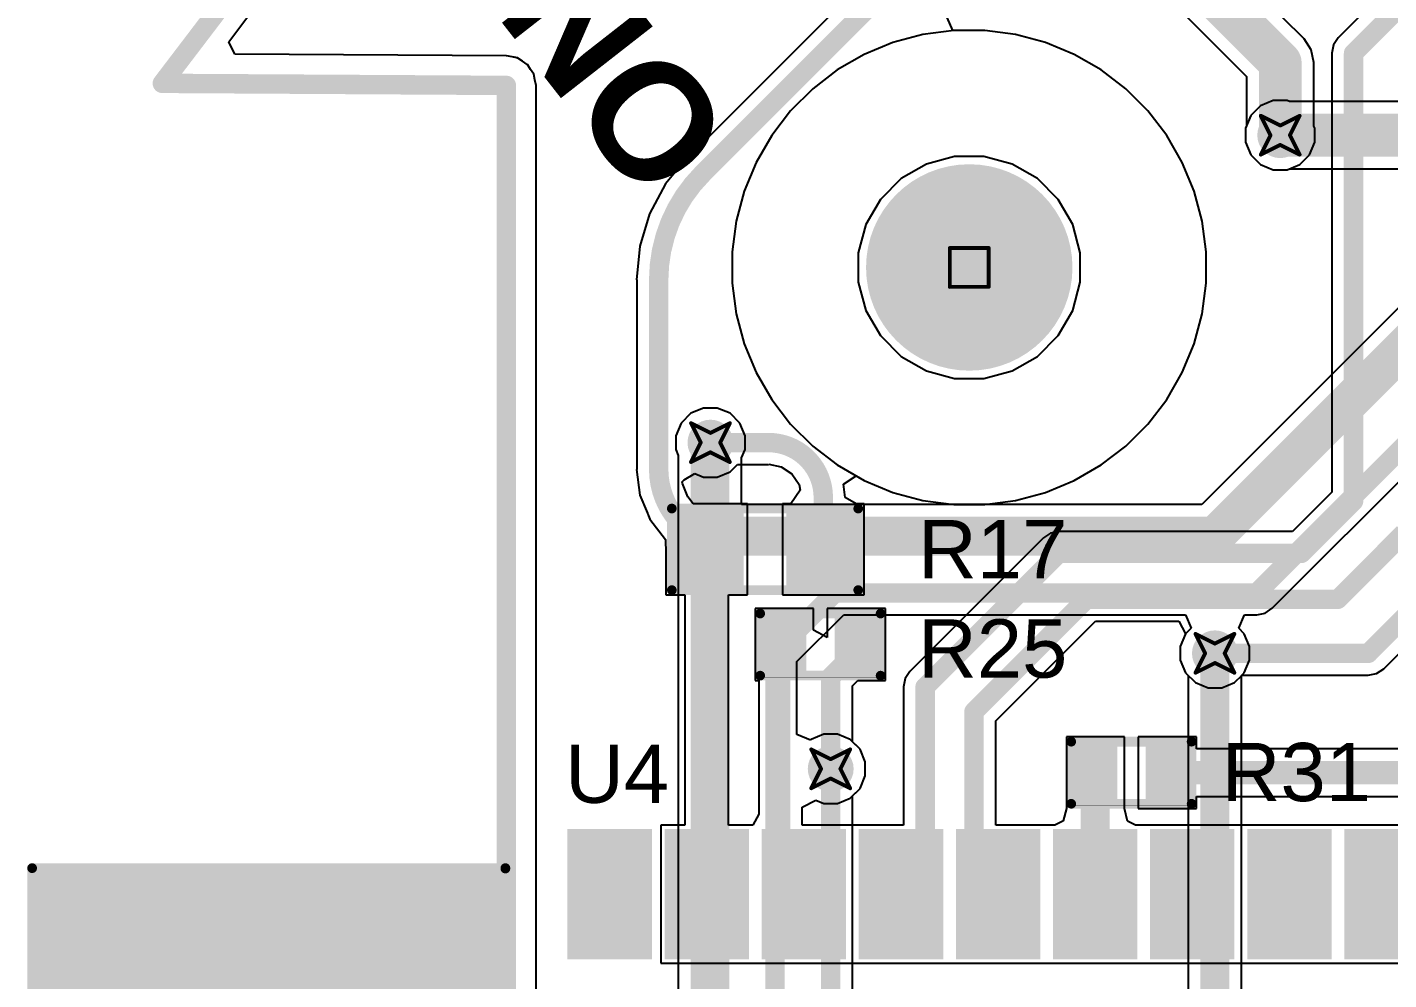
# Model space of a CAD drawing. Header units: inches. Extents: x -5 to 247, y -53 to 67.
# Drawn here: x -1.77 to 16.04, y -11.73 to 0.73 of the extents above; entities that cross this region are included whole.
import ezdxf

# ---------------------------------------------------------------- set-up
doc = ezdxf.new("R2010")
doc.units = ezdxf.units.IN
for name, color, linetype in [('Board Outline', 216, 'Continuous'), ('Bottom Layer', 5, 'Continuous'), ('Bottom Solder', 6, 'Continuous'), ('Drill Drawing', 1, 'Continuous'), ('Keep-Out Layer', 6, 'Continuous'), ('Multi-Layer', 9, 'Continuous'), ('Pad Holes', 156, 'Continuous'), ('Top Layer', 1, 'Continuous'), ('Top Overlay', 2, 'Continuous'), ('Top Paste', 8, 'Continuous'), ('Top Solder', 216, 'Continuous'), ('Via Holes', 16, 'Continuous')]:
    doc.layers.add(name, color=color, linetype=linetype)
doc.styles.add('Arial', font='', dxfattribs={"height": 0.2})
doc.styles.add('Arial_Bold', font='', dxfattribs={"height": 0.2})
doc.styles.get('Arial').set_extended_font_data('Arial')
doc.styles.get('Arial_Bold').set_extended_font_data('Arial', bold=True)

# ---------------------------------------------------------------- blocks, each defined once
blk = doc.blocks.new('R___0402_2')
at = {"layer": 'Top Layer'}
for points in [[(-0.699, -0.318), (-0.699, 0.318), (-0.241, 0.318), (-0.241, -0.318)], [(0.241, -0.318), (0.241, 0.318), (0.699, 0.318), (0.699, -0.318)]]:
    blk.add_hatch(color=1, dxfattribs=at).paths.add_polyline_path(points)
at = {"layer": 'Top Paste'}
for points in [[(-0.699, -0.318), (-0.699, 0.318), (-0.241, 0.318), (-0.241, -0.318)], [(0.241, -0.318), (0.241, 0.318), (0.699, 0.318), (0.699, -0.318)]]:
    blk.add_hatch(color=8, dxfattribs=at).paths.add_polyline_path(points)
at = {"layer": 'Top Solder'}
for points in [[(-0.754, -0.373), (-0.754, 0.373), (-0.186, 0.373), (-0.186, -0.373)], [(0.186, -0.373), (0.186, 0.373), (0.754, 0.373), (0.754, -0.373)]]:
    blk.add_hatch(color=216, dxfattribs=at).paths.add_polyline_path(points)
at = {"layer": 'Top Overlay'}
for points, const_width in [([(-0.787, -0.406), (-0.787, 0.406)], 0.127), ([(-0.787, 0.406), (0.787, 0.406)], 0.127), ([(0.787, -0.406), (0.787, 0.406)], 0.127), ([(-0.787, -0.406), (0.787, -0.406)], 0.127), ([(-0.813, -0.432), (0.813, -0.432)], 0.00323)]:
    blk.add_lwpolyline(points, dxfattribs=dict(at, const_width=const_width))
for points, const_width in [([(-0.819, 0.406, 1), (-0.756, 0.406, 1)], 0.0635), ([(-0.819, 0.406, 1), (-0.756, 0.406, 1)], 0.0635), ([(0.756, 0.406, 1), (0.819, 0.406, 1)], 0.0635), ([(0.756, 0.406, 1), (0.819, 0.406, 1)], 0.0635), ([(-0.819, -0.406, 1), (-0.756, -0.406, 1)], 0.0635), ([(-0.819, -0.406, 1), (-0.756, -0.406, 1)], 0.0635), ([(0.756, -0.406, 1), (0.819, -0.406, 1)], 0.0635), ([(0.756, -0.406, 1), (0.819, -0.406, 1)], 0.0635), ([(-0.814, -0.432, 1), (-0.812, -0.432, 1)], 0.00161), ([(0.812, -0.432, 1), (0.814, -0.432, 1)], 0.00161)]:
    blk.add_lwpolyline(points, format="xyb", close=True, dxfattribs=dict(at, const_width=const_width))
blk = doc.blocks.new('R___0603_10')
at = {"layer": 'Top Layer'}
for points in [[(-0.381, 0.4445), (-0.381, -0.4445), (-1.143, -0.4445), (-1.143, 0.4445)], [(1.143, 0.4445), (1.143, -0.4445), (0.381, -0.4445), (0.381, 0.4445)]]:
    blk.add_hatch(color=1, dxfattribs=at).paths.add_polyline_path(points)
at = {"layer": 'Top Paste'}
for points in [[(-0.381, 0.4445), (-0.381, -0.4445), (-1.143, -0.4445), (-1.143, 0.4445)], [(1.143, 0.4445), (1.143, -0.4445), (0.381, -0.4445), (0.381, 0.4445)]]:
    blk.add_hatch(color=8, dxfattribs=at).paths.add_polyline_path(points)
at = {"layer": 'Top Solder'}
for points in [[(-0.2794, 0.5461), (-0.2794, -0.5461), (-1.2446, -0.5461), (-1.2446, 0.5461)], [(1.2446, 0.5461), (1.2446, -0.5461), (0.2794, -0.5461), (0.2794, 0.5461)]]:
    blk.add_hatch(color=216, dxfattribs=at).paths.add_polyline_path(points)
at = {"layer": 'Top Overlay', "const_width": 0.127}
for points in [[(-1.2192, -0.5334), (-1.2192, 0.5334)], [(-1.2192, 0.5334), (1.2192, 0.5334)], [(1.2192, -0.5334), (1.2192, 0.5334)], [(-1.2192, -0.5334), (1.2192, -0.5334)]]:
    blk.add_lwpolyline(points, dxfattribs=at)
at = {"layer": 'Top Overlay', "const_width": 0.0635}
for points in [[(-1.25095, 0.5334, 1), (-1.18745, 0.5334, 1)], [(-1.25095, 0.5334, 1), (-1.18745, 0.5334, 1)], [(1.18745, 0.5334, 1), (1.25095, 0.5334, 1)], [(1.18745, 0.5334, 1), (1.25095, 0.5334, 1)], [(-1.25095, -0.5334, 1), (-1.18745, -0.5334, 1)], [(-1.25095, -0.5334, 1), (-1.18745, -0.5334, 1)], [(1.18745, -0.5334, 1), (1.25095, -0.5334, 1)], [(1.18745, -0.5334, 1), (1.25095, -0.5334, 1)]]:
    blk.add_lwpolyline(points, format="xyb", close=True, dxfattribs=at)
blk = doc.blocks.new('R___0402_23')
at = {"layer": 'Top Layer'}
for points in [[(-0.699, -0.318), (-0.699, 0.318), (-0.241, 0.318), (-0.241, -0.318)], [(0.241, -0.318), (0.241, 0.318), (0.699, 0.318), (0.699, -0.318)]]:
    blk.add_hatch(color=1, dxfattribs=at).paths.add_polyline_path(points)
at = {"layer": 'Top Paste'}
for points in [[(-0.699, -0.318), (-0.699, 0.318), (-0.241, 0.318), (-0.241, -0.318)], [(0.241, -0.318), (0.241, 0.318), (0.699, 0.318), (0.699, -0.318)]]:
    blk.add_hatch(color=8, dxfattribs=at).paths.add_polyline_path(points)
at = {"layer": 'Top Solder'}
for points in [[(-0.754, -0.373), (-0.754, 0.373), (-0.186, 0.373), (-0.186, -0.373)], [(0.186, -0.373), (0.186, 0.373), (0.754, 0.373), (0.754, -0.373)]]:
    blk.add_hatch(color=216, dxfattribs=at).paths.add_polyline_path(points)
at = {"layer": 'Top Overlay'}
for points, const_width in [([(-0.787, 0.406), (0.787, 0.406)], 0.127), ([(-0.787, -0.406), (-0.787, 0.406)], 0.127), ([(0.787, -0.406), (0.787, 0.406)], 0.127), ([(-0.787, -0.406), (0.787, -0.406)], 0.127), ([(-0.813, -0.432), (0.813, -0.432)], 0.00323)]:
    blk.add_lwpolyline(points, dxfattribs=dict(at, const_width=const_width))
for points, const_width in [([(-0.819, 0.406, 1), (-0.756, 0.406, 1)], 0.0635), ([(-0.819, 0.406, 1), (-0.756, 0.406, 1)], 0.0635), ([(0.756, 0.406, 1), (0.819, 0.406, 1)], 0.0635), ([(0.756, 0.406, 1), (0.819, 0.406, 1)], 0.0635), ([(-0.819, -0.406, 1), (-0.756, -0.406, 1)], 0.0635), ([(-0.819, -0.406, 1), (-0.756, -0.406, 1)], 0.0635), ([(0.756, -0.406, 1), (0.819, -0.406, 1)], 0.0635), ([(0.756, -0.406, 1), (0.819, -0.406, 1)], 0.0635), ([(-0.814, -0.432, 1), (-0.812, -0.432, 1)], 0.00161), ([(0.812, -0.432, 1), (0.814, -0.432, 1)], 0.00161)]:
    blk.add_lwpolyline(points, format="xyb", close=True, dxfattribs=dict(at, const_width=const_width))
blk = doc.blocks.new('TS_1087E_B3D2_68')
at = {"layer": 'Bottom Layer'}
h = blk.add_hatch(color=5, dxfattribs=at)
edge = h.paths.add_edge_path()
edge.add_arc((-1.05, 3.2), 0.9, 0, 360)
h = blk.add_hatch(color=5, dxfattribs=at)
edge = h.paths.add_edge_path()
edge.add_arc((1.05, 2.15), 0.8, 0, 360)
h = blk.add_hatch(color=5, dxfattribs=at)
edge = h.paths.add_edge_path()
edge.add_arc((1.05, -2.15), 0.8, 0, 360)
h = blk.add_hatch(color=5, dxfattribs=at)
edge = h.paths.add_edge_path()
edge.add_arc((-1.05, -3.2), 0.9, 0, 360)
at = {"layer": 'Bottom Solder'}
h = blk.add_hatch(color=6, dxfattribs=at)
edge = h.paths.add_edge_path()
edge.add_arc((-1.05, 3.2), 1.002, 0, 360)
h = blk.add_hatch(color=6, dxfattribs=at)
edge = h.paths.add_edge_path()
edge.add_arc((1.05, 2.15), 0.902, 0, 360)
h = blk.add_hatch(color=6, dxfattribs=at)
edge = h.paths.add_edge_path()
edge.add_arc((1.05, -2.15), 0.902, 0, 360)
h = blk.add_hatch(color=6, dxfattribs=at)
edge = h.paths.add_edge_path()
edge.add_arc((-1.05, -3.2), 1.002, 0, 360)
at = {"layer": 'Multi-Layer'}
h = blk.add_hatch(color=9, dxfattribs=at)
edge = h.paths.add_edge_path()
edge.add_arc((-1.05, 3.2), 0.9, 0, 360)
h = blk.add_hatch(color=9, dxfattribs=at)
edge = h.paths.add_edge_path()
edge.add_arc((1.05, 2.15), 0.8, 0, 360)
h = blk.add_hatch(color=9, dxfattribs=at)
edge = h.paths.add_edge_path()
edge.add_arc((1.05, -2.15), 0.8, 0, 360)
h = blk.add_hatch(color=9, dxfattribs=at)
edge = h.paths.add_edge_path()
edge.add_arc((-1.05, -3.2), 0.9, 0, 360)
at = {"layer": 'Pad Holes'}
h = blk.add_hatch(color=7, dxfattribs=at)
edge = h.paths.add_edge_path()
edge.add_arc((-1.05, 3.2), 0.5, 0, 360)
h = blk.add_hatch(color=7, dxfattribs=at)
edge = h.paths.add_edge_path()
edge.add_arc((1.05, 2.15), 0.45, 0, 360)
h = blk.add_hatch(color=7, dxfattribs=at)
edge = h.paths.add_edge_path()
edge.add_arc((1.05, -2.15), 0.45, 0, 360)
h = blk.add_hatch(color=7, dxfattribs=at)
edge = h.paths.add_edge_path()
edge.add_arc((-1.05, -3.2), 0.5, 0, 360)
at = {"layer": 'Top Layer'}
h = blk.add_hatch(color=1, dxfattribs=at)
edge = h.paths.add_edge_path()
edge.add_arc((-1.05, 3.2), 0.9, 0, 360)
h = blk.add_hatch(color=1, dxfattribs=at)
edge = h.paths.add_edge_path()
edge.add_arc((1.05, 2.15), 0.8, 0, 360)
h = blk.add_hatch(color=1, dxfattribs=at)
edge = h.paths.add_edge_path()
edge.add_arc((1.05, -2.15), 0.8, 0, 360)
h = blk.add_hatch(color=1, dxfattribs=at)
edge = h.paths.add_edge_path()
edge.add_arc((-1.05, -3.2), 0.9, 0, 360)
at = {"layer": 'Top Solder'}
h = blk.add_hatch(color=216, dxfattribs=at)
edge = h.paths.add_edge_path()
edge.add_arc((-1.05, 3.2), 1.002, 0, 360)
h = blk.add_hatch(color=216, dxfattribs=at)
edge = h.paths.add_edge_path()
edge.add_arc((1.05, 2.15), 0.902, 0, 360)
h = blk.add_hatch(color=216, dxfattribs=at)
edge = h.paths.add_edge_path()
edge.add_arc((1.05, -2.15), 0.902, 0, 360)
h = blk.add_hatch(color=216, dxfattribs=at)
edge = h.paths.add_edge_path()
edge.add_arc((-1.05, -3.2), 1.002, 0, 360)
at = {"layer": 'Top Overlay', "const_width": 0.127}
for points in [[(0.203, 3.937), (1.194, 3.937)], [(1.194, 3.175), (1.194, 3.937)], [(-1.575, -1.854), (-1.575, 1.93)], [(-2.007, 1.168), (-1.579, 1.168)], [(-2.007, -1.092), (-2.007, 1.168)], [(-1.575, 1.164), (-1.579, 1.168)], [(1.194, -0.991), (1.194, 1.092)], [(-2.007, -1.092), (-1.579, -1.092)], [(1.194, -3.937), (1.194, -3.175)], [(0.203, -3.937), (1.194, -3.937)]]:
    blk.add_lwpolyline(points, dxfattribs=at)
at = {"layer": 'Top Overlay', "const_width": 0.0635}
for points in [[(0.171, 3.937, 1), (0.235, 3.937, 1)], [(1.162, 3.937, 1), (1.226, 3.937, 1)], [(1.162, 3.937, 1), (1.226, 3.937, 1)], [(1.162, 3.175, 1), (1.226, 3.175, 1)], [(-1.607, 1.93, 1), (-1.543, 1.93, 1)], [(-2.038, 1.168, 1), (-1.975, 1.168, 1)], [(-2.038, 1.168, 1), (-1.975, 1.168, 1)], [(-1.611, 1.168, 1), (-1.548, 1.168, 1)], [(-1.611, 1.168, 1), (-1.548, 1.168, 1)], [(-1.607, 1.164, 1), (-1.543, 1.164, 1)], [(1.162, 1.092, 1), (1.226, 1.092, 1)], [(-2.038, -1.092, 1), (-1.975, -1.092, 1)], [(-2.038, -1.092, 1), (-1.975, -1.092, 1)], [(-1.611, -1.092, 1), (-1.548, -1.092, 1)], [(1.162, -0.991, 1), (1.226, -0.991, 1)], [(-1.607, -1.854, 1), (-1.543, -1.854, 1)], [(1.162, -3.175, 1), (1.226, -3.175, 1)], [(0.171, -3.937, 1), (0.235, -3.937, 1)], [(1.162, -3.937, 1), (1.226, -3.937, 1)], [(1.162, -3.937, 1), (1.226, -3.937, 1)]]:
    blk.add_lwpolyline(points, format="xyb", close=True, dxfattribs=at)
blk = doc.blocks.new('38_SMD_M______72')
at = {"layer": 'Keep-Out Layer'}
blk.add_hatch(color=6, dxfattribs=at).paths.add_polyline_path([(-9.039, 10.287), (9.046, 10.287), (9.046, 16.383), (-9.039, 16.383)])
at = {"layer": 'Top Layer'}
for points in [[(8, 9.33), (9.5, 9.33), (9.5, 8.43), (8, 8.43)], [(8, 8.06), (9.5, 8.06), (9.5, 7.16), (8, 7.16)], [(8, 6.79), (9.5, 6.79), (9.5, 5.89), (8, 5.89)], [(8, 5.52), (9.5, 5.52), (9.5, 4.62), (8, 4.62)], [(8, 4.25), (9.5, 4.25), (9.5, 3.35), (8, 3.35)], [(8, 2.98), (9.5, 2.98), (9.5, 2.08), (8, 2.08)], [(8, 1.71), (9.5, 1.71), (9.5, 0.81), (8, 0.81)], [(8, 0.44), (9.5, 0.44), (9.5, -0.46), (8, -0.46)], [(8, -0.83), (9.5, -0.83), (9.5, -1.73), (8, -1.73)]]:
    blk.add_hatch(color=1, dxfattribs=at).paths.add_polyline_path(points)
at = {"layer": 'Top Paste'}
for points in [[(8, 9.33), (9.5, 9.33), (9.5, 8.43), (8, 8.43)], [(8, 8.06), (9.5, 8.06), (9.5, 7.16), (8, 7.16)], [(8, 6.79), (9.5, 6.79), (9.5, 5.89), (8, 5.89)], [(8, 5.52), (9.5, 5.52), (9.5, 4.62), (8, 4.62)], [(8, 4.25), (9.5, 4.25), (9.5, 3.35), (8, 3.35)], [(8, 2.98), (9.5, 2.98), (9.5, 2.08), (8, 2.08)], [(8, 1.71), (9.5, 1.71), (9.5, 0.81), (8, 0.81)], [(8, 0.44), (9.5, 0.44), (9.5, -0.46), (8, -0.46)], [(8, -0.83), (9.5, -0.83), (9.5, -1.73), (8, -1.73)]]:
    blk.add_hatch(color=8, dxfattribs=at).paths.add_polyline_path(points)
at = {"layer": 'Top Solder'}
for points in [[(7.898, 9.432), (9.602, 9.432), (9.602, 8.328), (7.898, 8.328)], [(7.898, 8.162), (9.602, 8.162), (9.602, 7.058), (7.898, 7.058)], [(7.898, 6.892), (9.602, 6.892), (9.602, 5.788), (7.898, 5.788)], [(7.898, 5.622), (9.602, 5.622), (9.602, 4.518), (7.898, 4.518)], [(7.898, 4.352), (9.602, 4.352), (9.602, 3.248), (7.898, 3.248)], [(7.898, 3.082), (9.602, 3.082), (9.602, 1.978), (7.898, 1.978)], [(7.898, 1.812), (9.602, 1.812), (9.602, 0.708), (7.898, 0.708)], [(7.898, 0.542), (9.602, 0.542), (9.602, -0.562), (7.898, -0.562)], [(7.898, -0.728), (9.602, -0.728), (9.602, -1.832), (7.898, -1.832)]]:
    blk.add_hatch(color=216, dxfattribs=at).paths.add_polyline_path(points)
at = {"layer": 'Top Overlay', "const_width": 0.127}
for points in [[(-9.096, 16.434), (9.091, 16.434)], [(9.091, 16.434), (9.091, 10.244)], [(9.086, 10.244), (-9.096, 10.244)]]:
    blk.add_lwpolyline(points, dxfattribs=at)
at = {"layer": 'Top Overlay', "const_width": 0.0635}
for points in [[(9.059, 16.434, 1), (9.123, 16.434, 1)], [(9.059, 16.434, 1), (9.123, 16.434, 1)], [(9.054, 10.244, 1), (9.118, 10.244, 1)], [(9.059, 10.244, 1), (9.123, 10.244, 1)]]:
    blk.add_lwpolyline(points, format="xyb", close=True, dxfattribs=at)

msp = doc.modelspace()

# ---------------------------------------------------------------- hatches: boundary and pattern name
at = {"layer": 'Bottom Layer'}
h = msp.add_hatch(color=5, dxfattribs=at)
edge = h.paths.add_edge_path()
edge.add_arc((14.621, -0.678), 0.3, 0, 360)
h = msp.add_hatch(color=5, dxfattribs=at)
edge = h.paths.add_edge_path()
edge.add_arc((10.554, -2.408), 1.3, 0, 360)
h = msp.add_hatch(color=5, dxfattribs=at)
edge = h.paths.add_edge_path()
edge.add_arc((7.169, -4.699), 0.3, 0, 360)
h = msp.add_hatch(color=5, dxfattribs=at)
edge = h.paths.add_edge_path()
edge.add_arc((13.767, -7.455), 0.3, 0, 360)
h = msp.add_hatch(color=5, dxfattribs=at)
edge = h.paths.add_edge_path()
edge.add_arc((8.742, -8.966), 0.3, 0, 360)
at = {"layer": 'Bottom Solder'}
h = msp.add_hatch(color=6, dxfattribs=at)
edge = h.paths.add_edge_path()
edge.add_arc((10.554, -2.408), 1.35, 0, 360)
at = {"layer": 'Multi-Layer'}
h = msp.add_hatch(color=9, dxfattribs=at)
edge = h.paths.add_edge_path()
edge.add_arc((10.554, -2.408), 1.3, 0, 360)
at = {"layer": 'Pad Holes'}
h = msp.add_hatch(color=7, dxfattribs=at)
edge = h.paths.add_edge_path()
edge.add_arc((10.554, -2.408), 1.05, 0, 360)
at = {"layer": 'Top Layer'}
h = msp.add_hatch(color=1, dxfattribs=at)
edge = h.paths.add_edge_path()
edge.add_arc((14.621, -0.678), 0.3, 0, 360)
h = msp.add_hatch(color=1, dxfattribs=at)
edge = h.paths.add_edge_path()
edge.add_arc((10.554, -2.408), 1.3, 0, 360)
h = msp.add_hatch(color=1, dxfattribs=at)
edge = h.paths.add_edge_path()
edge.add_arc((7.169, -4.699), 0.3, 0, 360)
h = msp.add_hatch(color=1, dxfattribs=at)
edge = h.paths.add_edge_path()
edge.add_arc((13.767, -7.455), 0.3, 0, 360)
h = msp.add_hatch(color=1, dxfattribs=at)
edge = h.paths.add_edge_path()
edge.add_arc((8.742, -8.966), 0.3, 0, 360)
at = {"layer": 'Top Solder'}
h = msp.add_hatch(color=216, dxfattribs=at)
edge = h.paths.add_edge_path()
edge.add_arc((10.554, -2.408), 1.35, 0, 360)
at = {"layer": 'Via Holes'}
h = msp.add_hatch(color=7, dxfattribs=at)
edge = h.paths.add_edge_path()
edge.add_arc((14.621, -0.678), 0.15, 0, 360)
h = msp.add_hatch(color=7, dxfattribs=at)
edge = h.paths.add_edge_path()
edge.add_arc((7.169, -4.699), 0.15, 0, 360)
h = msp.add_hatch(color=7, dxfattribs=at)
edge = h.paths.add_edge_path()
edge.add_arc((13.767, -7.455), 0.15, 0, 360)
h = msp.add_hatch(color=7, dxfattribs=at)
edge = h.paths.add_edge_path()
edge.add_arc((8.742, -8.966), 0.15, 0, 360)

# ---------------------------------------------------------------- linework, layer by layer
at = {"layer": 'Board Outline', "const_width": 0.254}
msp.add_lwpolyline([(0, 0, -0.060305), (5.433, 6.058)], format="xyb", dxfattribs=at)
for points in [[(0, 0), (4.499, -0.027)], [(4.499, -38.429), (4.499, -0.027)]]:
    msp.add_lwpolyline(points, dxfattribs=at)
at = {"layer": 'Board Outline'}
for points, const_width in [([(-0.063, 0, 1), (0.064, 0, 1)], 0.127), ([(-0.063, 0, 1), (0.064, 0, 1)], 0.127), ([(4.436, -0.027, 1), (4.563, -0.027, 1)], 0.127), ([(4.436, -0.027, 1), (4.563, -0.027, 1)], 0.127), ([(11.604, -2.408, 1), (9.504, -2.408, 1)], 0.254), ([(9.441, -2.408, 1), (9.568, -2.408, 1)], 0.127), ([(11.541, -2.408, 1), (11.668, -2.408, 1)], 0.127)]:
    msp.add_lwpolyline(points, format="xyb", close=True, dxfattribs=dict(at, const_width=const_width))
at = {"layer": 'Bottom Layer'}
for p, q in [((0.87, 0.542), (1.21, 0.998)), ((0.949, 0.382), (0.87, 0.542)), ((4.501, 0.361), (0.949, 0.382)), ((4.574, 0.346), (4.501, 0.361)), ((4.648, 0.332), (4.574, 0.346)), ((4.649, 0.331), (4.648, 0.332)), ((4.65, 0.331), (4.649, 0.331)), ((4.712, 0.289), (4.65, 0.331)), ((4.774, 0.247), (4.712, 0.289)), ((4.774, 0.246), (4.774, 0.247)), ((4.775, 0.246), (4.774, 0.246)), ((4.816, 0.183), (4.775, 0.246)), ((4.858, 0.121), (4.816, 0.183)), ((4.858, 0.12), (4.858, 0.121)), ((4.859, 0.119), (4.858, 0.12)), ((4.873, 0.046), (4.859, 0.119)), ((4.888, -0.027), (4.873, 0.046)), ((4.888, -38.429), (4.888, -0.027)), ((14.365, -0.294), (14.238, -0.422)), ((14.531, -0.226), (14.365, -0.294)), ((14.711, -0.226), (14.531, -0.226)), ((14.741, -0.238), (14.711, -0.226)), ((17.635, -0.238), (14.741, -0.238)), ((14.238, -0.422), (14.169, -0.588)), ((14.169, -0.588), (14.169, -0.768)), ((14.169, -0.768), (14.238, -0.934)), ((9.993, -1.055), (9.662, -1.246)), ((10.363, -0.956), (9.993, -1.055)), ((10.745, -0.956), (10.363, -0.956)), ((11.115, -1.055), (10.745, -0.956)), ((11.446, -1.246), (11.115, -1.055)), ((14.238, -0.934), (14.365, -1.061)), ((14.365, -1.061), (14.531, -1.13)), ((9.662, -1.246), (9.392, -1.517)), ((11.716, -1.517), (11.446, -1.246)), ((14.517, -6.866), (20.304, -1.079)), ((14.531, -1.13), (14.711, -1.13)), ((14.711, -1.13), (14.741, -1.118)), ((14.741, -1.118), (17.635, -1.118)), ((17.794, -1.308), (13.594, -5.508)), ((9.392, -1.517), (9.201, -1.848)), ((11.907, -1.848), (11.716, -1.517)), ((9.201, -1.848), (9.102, -2.217)), ((12.006, -2.217), (11.907, -1.848)), ((9.102, -2.217), (9.102, -2.6)), ((12.006, -2.6), (12.006, -2.217)), ((9.102, -2.6), (9.201, -2.969)), ((11.907, -2.969), (12.006, -2.6)), ((9.201, -2.969), (9.392, -3.3)), ((11.716, -3.3), (11.907, -2.969)), ((9.392, -3.3), (9.662, -3.571)), ((11.446, -3.571), (11.716, -3.3)), ((9.662, -3.571), (9.993, -3.762)), ((11.115, -3.762), (11.446, -3.571)), ((9.993, -3.762), (10.363, -3.861)), ((10.363, -3.861), (10.745, -3.861)), ((10.745, -3.861), (11.115, -3.762)), ((7.079, -4.247), (6.913, -4.315)), ((7.259, -4.247), (7.079, -4.247)), ((7.425, -4.315), (7.259, -4.247)), ((6.786, -4.443), (6.717, -4.609)), ((6.913, -4.315), (6.786, -4.443)), ((7.553, -4.443), (7.425, -4.315)), ((7.621, -4.609), (7.553, -4.443)), ((6.717, -4.609), (6.717, -4.789)), ((7.621, -4.789), (7.621, -4.609)), ((6.717, -4.789), (6.748, -4.866)), ((7.577, -4.896), (7.621, -4.789)), ((6.748, -4.866), (6.748, -22.246)), ((7.577, -5.508), (7.577, -4.896)), ((13.594, -5.508), (7.577, -5.508)), ((14.315, -6.95), (14.424, -6.928)), ((14.424, -6.928), (14.517, -6.866)), ((8.299, -7.564), (8.913, -6.95)), ((8.913, -6.95), (13.381, -6.95)), ((13.381, -6.95), (13.455, -7.127)), ((14.079, -7.127), (14.153, -6.95)), ((14.153, -6.95), (14.315, -6.95)), ((14.315, -6.95), (14.315, -6.95)), ((13.383, -7.199), (13.314, -7.365)), ((13.455, -7.127), (13.383, -7.199)), ((14.15, -7.199), (14.079, -7.127)), ((14.219, -7.365), (14.15, -7.199)), ((13.314, -7.365), (13.314, -7.545)), ((14.219, -7.545), (14.219, -7.365)), ((8.299, -8.518), (8.299, -7.564)), ((13.314, -7.545), (13.383, -7.711)), ((14.15, -7.711), (14.219, -7.545)), ((13.383, -7.711), (13.417, -7.745)), ((13.417, -7.745), (13.417, -13.053)), ((14.116, -7.745), (14.15, -7.711)), ((14.116, -13.053), (14.116, -7.745)), ((8.477, -8.592), (8.299, -8.518)), ((8.652, -8.514), (8.486, -8.583)), ((8.832, -8.514), (8.652, -8.514)), ((8.998, -8.583), (8.832, -8.514)), ((8.486, -8.583), (8.477, -8.592)), ((9.126, -8.71), (8.998, -8.583)), ((9.194, -8.876), (9.126, -8.71)), ((9.194, -9.056), (9.194, -8.876)), ((9.126, -9.222), (9.194, -9.056)), ((9.027, -9.321), (9.126, -9.222)), ((9.027, -21.739), (9.027, -9.321))]:
    msp.add_line(p, q, dxfattribs=at)
for points, const_width in [([(13.766, -5.922), (19.981, 0.292)], 0.508), ([(14.315, -6.665), (20.353, -0.627)], 0.254), ([(14.621, -0.678), (17.755, -0.678)], 0.559), ([(7.163, -4.705), (7.169, -4.699)], 0.508), ([(7.163, -22.428), (7.163, -4.705)], 0.508), ([(7.169, -5.922), (13.766, -5.922)], 0.508), ([(8.014, -7.446), (8.795, -6.665)], 0.254), ([(8.795, -6.665), (14.315, -6.665)], 0.254), ([(13.767, -13.344), (13.767, -7.455)], 0.381), ([(8.014, -26.73), (8.014, -7.446)], 0.254), ([(8.742, -26.458), (8.742, -8.966)], 0.254)]:
    msp.add_lwpolyline(points, dxfattribs=dict(at, const_width=const_width))
for points, const_width in [([(14.482, -0.678, 1), (14.761, -0.678, 1)], 0.279), ([(7.036, -4.705, 1), (7.29, -4.705, 1)], 0.254), ([(7.036, -4.705, 1), (7.29, -4.705, 1)], 0.254), ([(7.042, -4.699, 1), (7.296, -4.699, 1)], 0.254), ([(7.042, -5.922, 1), (7.296, -5.922, 1)], 0.254), ([(13.639, -5.922, 1), (13.893, -5.922, 1)], 0.254), ([(13.639, -5.922, 1), (13.893, -5.922, 1)], 0.254), ([(8.731, -6.665, 1), (8.858, -6.665, 1)], 0.127), ([(8.731, -6.665, 1), (8.858, -6.665, 1)], 0.127), ([(14.252, -6.665, 1), (14.379, -6.665, 1)], 0.127), ([(14.252, -6.665, 1), (14.379, -6.665, 1)], 0.127), ([(13.672, -7.455, 1), (13.862, -7.455, 1)], 0.191), ([(7.95, -7.446, 1), (8.077, -7.446, 1)], 0.127), ([(7.95, -7.446, 1), (8.077, -7.446, 1)], 0.127), ([(8.679, -8.966, 1), (8.806, -8.966, 1)], 0.127)]:
    msp.add_lwpolyline(points, format="xyb", close=True, dxfattribs=dict(at, const_width=const_width))
at = {"layer": 'Drill Drawing', "const_width": 0.0508}
for points in [[(14.367, -0.424), (14.621, -0.551)], [(14.367, -0.424), (14.494, -0.678)], [(14.621, -0.551), (14.875, -0.424)], [(14.748, -0.678), (14.875, -0.424)], [(14.367, -0.932), (14.494, -0.678)], [(14.748, -0.678), (14.875, -0.932)], [(14.367, -0.932), (14.621, -0.805)], [(14.621, -0.805), (14.875, -0.932)], [(10.3, -2.154), (10.808, -2.154)], [(10.3, -2.662), (10.3, -2.154)], [(10.808, -2.662), (10.808, -2.154)], [(10.3, -2.662), (10.808, -2.662)], [(6.915, -4.445), (7.169, -4.572)], [(6.915, -4.445), (7.042, -4.699)], [(7.169, -4.572), (7.423, -4.445)], [(7.296, -4.699), (7.423, -4.445)], [(6.915, -4.953), (7.042, -4.699)], [(6.915, -4.953), (7.169, -4.826)], [(7.169, -4.826), (7.423, -4.953)], [(7.296, -4.699), (7.423, -4.953)], [(13.513, -7.201), (13.767, -7.328)], [(13.513, -7.201), (13.64, -7.455)], [(13.767, -7.328), (14.021, -7.201)], [(13.894, -7.455), (14.021, -7.201)], [(13.513, -7.709), (13.64, -7.455)], [(13.894, -7.455), (14.021, -7.709)], [(13.513, -7.709), (13.767, -7.582)], [(13.767, -7.582), (14.021, -7.709)], [(8.488, -8.712), (8.742, -8.839)], [(8.488, -8.712), (8.615, -8.966)], [(8.742, -8.839), (8.996, -8.712)], [(8.869, -8.966), (8.996, -8.712)], [(8.488, -9.22), (8.615, -8.966)], [(8.488, -9.22), (8.742, -9.093)], [(8.742, -9.093), (8.996, -9.22)], [(8.869, -8.966), (8.996, -9.22)]]:
    msp.add_lwpolyline(points, dxfattribs=at)
at = {"layer": 'Drill Drawing', "const_width": 0.0254}
for points in [[(14.355, -0.424, 1), (14.38, -0.424, 1)], [(14.355, -0.424, 1), (14.38, -0.424, 1)], [(14.609, -0.551, 1), (14.634, -0.551, 1)], [(14.609, -0.551, 1), (14.634, -0.551, 1)], [(14.863, -0.424, 1), (14.888, -0.424, 1)], [(14.863, -0.424, 1), (14.888, -0.424, 1)], [(14.482, -0.678, 1), (14.507, -0.678, 1)], [(14.482, -0.678, 1), (14.507, -0.678, 1)], [(14.736, -0.678, 1), (14.761, -0.678, 1)], [(14.736, -0.678, 1), (14.761, -0.678, 1)], [(14.609, -0.805, 1), (14.634, -0.805, 1)], [(14.609, -0.805, 1), (14.634, -0.805, 1)], [(14.355, -0.932, 1), (14.38, -0.932, 1)], [(14.355, -0.932, 1), (14.38, -0.932, 1)], [(14.863, -0.932, 1), (14.888, -0.932, 1)], [(14.863, -0.932, 1), (14.888, -0.932, 1)], [(10.287, -2.154, 1), (10.313, -2.154, 1)], [(10.287, -2.154, 1), (10.313, -2.154, 1)], [(10.795, -2.154, 1), (10.821, -2.154, 1)], [(10.795, -2.154, 1), (10.821, -2.154, 1)], [(10.287, -2.662, 1), (10.313, -2.662, 1)], [(10.287, -2.662, 1), (10.313, -2.662, 1)], [(10.795, -2.662, 1), (10.821, -2.662, 1)], [(10.795, -2.662, 1), (10.821, -2.662, 1)], [(6.902, -4.445, 1), (6.928, -4.445, 1)], [(6.902, -4.445, 1), (6.928, -4.445, 1)], [(7.41, -4.445, 1), (7.436, -4.445, 1)], [(7.41, -4.445, 1), (7.436, -4.445, 1)], [(7.156, -4.572, 1), (7.182, -4.572, 1)], [(7.156, -4.572, 1), (7.182, -4.572, 1)], [(7.029, -4.699, 1), (7.055, -4.699, 1)], [(7.029, -4.699, 1), (7.055, -4.699, 1)], [(7.156, -4.826, 1), (7.182, -4.826, 1)], [(7.156, -4.826, 1), (7.182, -4.826, 1)], [(7.283, -4.699, 1), (7.309, -4.699, 1)], [(7.283, -4.699, 1), (7.309, -4.699, 1)], [(6.902, -4.953, 1), (6.928, -4.953, 1)], [(6.902, -4.953, 1), (6.928, -4.953, 1)], [(7.41, -4.953, 1), (7.436, -4.953, 1)], [(7.41, -4.953, 1), (7.436, -4.953, 1)], [(13.5, -7.201, 1), (13.525, -7.201, 1)], [(13.5, -7.201, 1), (13.525, -7.201, 1)], [(14.008, -7.201, 1), (14.034, -7.201, 1)], [(14.008, -7.201, 1), (14.034, -7.201, 1)], [(13.627, -7.455, 1), (13.652, -7.455, 1)], [(13.627, -7.455, 1), (13.652, -7.455, 1)], [(13.754, -7.328, 1), (13.78, -7.328, 1)], [(13.754, -7.328, 1), (13.78, -7.328, 1)], [(13.881, -7.455, 1), (13.906, -7.455, 1)], [(13.881, -7.455, 1), (13.906, -7.455, 1)], [(13.754, -7.582, 1), (13.78, -7.582, 1)], [(13.754, -7.582, 1), (13.78, -7.582, 1)], [(13.5, -7.709, 1), (13.525, -7.709, 1)], [(13.5, -7.709, 1), (13.525, -7.709, 1)], [(14.008, -7.709, 1), (14.034, -7.709, 1)], [(14.008, -7.709, 1), (14.034, -7.709, 1)], [(8.475, -8.712, 1), (8.501, -8.712, 1)], [(8.475, -8.712, 1), (8.501, -8.712, 1)], [(8.983, -8.712, 1), (9.009, -8.712, 1)], [(8.983, -8.712, 1), (9.009, -8.712, 1)], [(8.729, -8.839, 1), (8.755, -8.839, 1)], [(8.729, -8.839, 1), (8.755, -8.839, 1)], [(8.602, -8.966, 1), (8.628, -8.966, 1)], [(8.602, -8.966, 1), (8.628, -8.966, 1)], [(8.729, -9.093, 1), (8.755, -9.093, 1)], [(8.729, -9.093, 1), (8.755, -9.093, 1)], [(8.856, -8.966, 1), (8.882, -8.966, 1)], [(8.856, -8.966, 1), (8.882, -8.966, 1)], [(8.475, -9.22, 1), (8.501, -9.22, 1)], [(8.475, -9.22, 1), (8.501, -9.22, 1)], [(8.983, -9.22, 1), (9.009, -9.22, 1)], [(8.983, -9.22, 1), (9.009, -9.22, 1)]]:
    msp.add_lwpolyline(points, format="xyb", close=True, dxfattribs=at)
at = {"layer": 'Top Layer'}
for p, q in [((14.933, 0.582), (12.815, 2.7)), ((17.271, 2.487), (15.379, 0.595)), ((12.031, 2.239), (14.181, 0.089)), ((9.506, 1.661), (6.994, -0.851)), ((0.87, 0.542), (1.21, 0.998)), ((10.338, 0.69), (10.266, 0.86)), ((0.949, 0.382), (0.87, 0.542)), ((9.948, 0.639), (9.555, 0.533)), ((10.351, 0.692), (9.948, 0.639)), ((10.351, 0.692), (10.338, 0.69)), ((10.554, 0.692), (10.351, 0.692)), ((10.757, 0.692), (10.351, 0.692)), ((10.757, 0.692), (10.554, 0.692)), ((11.16, 0.639), (10.757, 0.692)), ((11.16, 0.639), (10.757, 0.692)), ((11.553, 0.533), (11.16, 0.639)), ((11.553, 0.533), (11.16, 0.639)), ((15.028, 0.44), (14.933, 0.582)), ((15.379, 0.595), (15.317, 0.503)), ((4.501, 0.361), (0.949, 0.382)), ((4.574, 0.346), (4.501, 0.361)), ((9.18, 0.378), (8.828, 0.175)), ((9.555, 0.533), (9.18, 0.378)), ((11.928, 0.378), (11.553, 0.533)), ((11.928, 0.378), (11.553, 0.533)), ((12.28, 0.175), (11.928, 0.378)), ((12.28, 0.175), (11.928, 0.378)), ((15.062, 0.271), (15.028, 0.44)), ((15.317, 0.503), (15.295, 0.394)), ((15.295, 0.394), (15.295, 0.394)), ((15.295, 0.394), (15.295, -5.347)), ((4.648, 0.331), (4.574, 0.346)), ((4.649, 0.331), (4.648, 0.331)), ((4.65, 0.331), (4.649, 0.331)), ((4.712, 0.289), (4.65, 0.331)), ((4.774, 0.247), (4.712, 0.289)), ((4.774, 0.246), (4.774, 0.247)), ((4.775, 0.246), (4.774, 0.246)), ((4.817, 0.183), (4.775, 0.246)), ((4.858, 0.121), (4.817, 0.183)), ((15.062, -0.559), (15.062, 0.271)), ((4.858, 0.12), (4.858, 0.121)), ((4.859, 0.119), (4.858, 0.12)), ((4.873, 0.046), (4.859, 0.119)), ((4.888, -0.027), (4.873, 0.046)), ((8.828, 0.175), (8.506, -0.073)), ((12.602, -0.073), (12.28, 0.175)), ((12.602, -0.073), (12.28, 0.175)), ((14.181, 0.089), (14.181, -0.559)), ((4.888, -38.429), (4.888, -0.027)), ((8.506, -0.073), (8.218, -0.36)), ((12.89, -0.36), (12.602, -0.073)), ((12.89, -0.36), (12.602, -0.073)), ((8.218, -0.36), (7.971, -0.682)), ((13.137, -0.682), (12.89, -0.36)), ((13.137, -0.682), (12.89, -0.36)), ((7.971, -0.682), (7.768, -1.034)), ((13.34, -1.034), (13.137, -0.682)), ((13.34, -1.034), (13.137, -0.682)), ((14.181, -0.559), (14.169, -0.588)), ((14.169, -0.588), (14.169, -0.768)), ((15.074, -0.588), (15.062, -0.559)), ((15.074, -0.768), (15.074, -0.588)), ((6.994, -0.851), (6.864, -0.973)), ((14.169, -0.768), (14.238, -0.934)), ((15.005, -0.934), (15.074, -0.768)), ((6.864, -0.973), (6.583, -1.316)), ((6.864, -0.973), (6.864, -0.973)), ((7.768, -1.034), (7.612, -1.41)), ((13.496, -1.41), (13.34, -1.034)), ((13.496, -1.41), (13.34, -1.034)), ((14.238, -0.934), (14.365, -1.061)), ((14.365, -1.061), (14.531, -1.13)), ((14.711, -1.13), (14.878, -1.061)), ((14.878, -1.061), (15.005, -0.934)), ((14.531, -1.13), (14.711, -1.13)), ((6.583, -1.316), (6.374, -1.706)), ((7.612, -1.41), (7.507, -1.802)), ((13.601, -1.802), (13.496, -1.41)), ((13.601, -1.802), (13.496, -1.41)), ((6.374, -1.706), (6.245, -2.13)), ((7.507, -1.802), (7.454, -2.205)), ((13.654, -2.205), (13.601, -1.802)), ((13.654, -2.205), (13.601, -1.802)), ((6.245, -2.13), (6.202, -2.571)), ((7.454, -2.205), (7.454, -2.408)), ((13.654, -2.408), (13.654, -2.205)), ((13.654, -2.612), (13.654, -2.205)), ((7.454, -2.408), (7.454, -2.408)), ((7.454, -2.408), (7.454, -2.612)), ((13.654, -2.612), (13.654, -2.408)), ((6.202, -2.571), (6.207, -2.571)), ((6.207, -2.571), (6.207, -5.049)), ((7.454, -2.612), (7.507, -3.014)), ((13.601, -3.014), (13.654, -2.612)), ((13.601, -3.014), (13.654, -2.612)), ((7.507, -3.014), (7.612, -3.407)), ((13.496, -3.407), (13.601, -3.014)), ((13.496, -3.407), (13.601, -3.014)), ((7.612, -3.407), (7.768, -3.782)), ((13.34, -3.782), (13.496, -3.407)), ((13.34, -3.782), (13.496, -3.407)), ((7.768, -3.782), (7.971, -4.134)), ((13.137, -4.134), (13.34, -3.782)), ((13.137, -4.134), (13.34, -3.782)), ((7.971, -4.134), (8.218, -4.457)), ((12.89, -4.457), (13.137, -4.134)), ((12.89, -4.457), (13.137, -4.134)), ((8.218, -4.457), (8.506, -4.744)), ((12.602, -4.744), (12.89, -4.457)), ((12.602, -4.744), (12.89, -4.457)), ((8.506, -4.744), (8.828, -4.991)), ((12.28, -4.991), (12.602, -4.744)), ((12.28, -4.991), (12.602, -4.744)), ((7.425, -5.083), (7.524, -4.984)), ((7.524, -4.984), (7.929, -4.984)), ((7.929, -4.984), (7.932, -4.983)), ((7.932, -4.983), (8.094, -5.016)), ((6.207, -5.049), (6.202, -5.049)), ((6.202, -5.049), (6.246, -5.385)), ((6.825, -5.185), (6.965, -5.104)), ((6.965, -5.104), (7.079, -5.151)), ((7.079, -5.151), (7.259, -5.151)), ((7.259, -5.151), (7.425, -5.083)), ((8.094, -5.016), (8.234, -5.109)), ((8.234, -5.109), (8.328, -5.249)), ((8.828, -4.991), (9.18, -5.195)), ((8.91, -5.244), (9.075, -5.134)), ((9.075, -5.134), (9.18, -5.195)), ((11.928, -5.195), (12.28, -4.991)), ((11.928, -5.195), (12.28, -4.991)), ((6.8, -5.214), (6.825, -5.185)), ((6.803, -5.236), (6.8, -5.214)), ((6.875, -5.41), (6.803, -5.236)), ((8.342, -5.321), (8.221, -5.498)), ((8.328, -5.249), (8.342, -5.321)), ((8.933, -5.415), (8.91, -5.244)), ((9.18, -5.195), (9.555, -5.35)), ((9.18, -5.195), (9.555, -5.35)), ((11.553, -5.35), (11.928, -5.195)), ((11.553, -5.35), (11.928, -5.195)), ((6.246, -5.385), (6.345, -5.624)), ((6.943, -5.498), (6.875, -5.41)), ((7.654, -5.498), (6.943, -5.498)), ((7.654, -6.692), (7.654, -5.498)), ((8.221, -5.498), (8.111, -5.498)), ((8.111, -5.498), (8.111, -6.692)), ((9.076, -5.498), (8.933, -5.415)), ((9.178, -5.498), (9.076, -5.498)), ((9.178, -6.692), (9.178, -5.498)), ((9.555, -5.35), (9.948, -5.455)), ((9.555, -5.35), (9.948, -5.455)), ((9.948, -5.455), (10.351, -5.508)), ((9.948, -5.455), (10.351, -5.508)), ((10.351, -5.508), (10.554, -5.508)), ((10.351, -5.508), (10.757, -5.508)), ((10.554, -5.508), (10.757, -5.508)), ((10.757, -5.508), (11.16, -5.455)), ((10.757, -5.508), (11.16, -5.455)), ((11.16, -5.455), (11.553, -5.35)), ((11.16, -5.455), (11.553, -5.35)), ((15.295, -5.347), (14.78, -5.863)), ((6.345, -5.624), (6.346, -5.629)), ((6.346, -5.629), (6.349, -5.634)), ((6.349, -5.634), (6.376, -5.699)), ((6.376, -5.699), (6.582, -5.968)), ((11.724, -5.863), (11.615, -5.884)), ((14.78, -5.863), (11.724, -5.863)), ((11.724, -5.863), (11.724, -5.863)), ((6.582, -5.968), (6.587, -6.144)), ((11.523, -5.946), (9.775, -7.694)), ((11.615, -5.884), (11.523, -5.946)), ((6.587, -6.144), (6.587, -6.692)), ((15.975, -7.656), (17.167, -6.464)), ((6.587, -6.692), (6.836, -6.692)), ((6.836, -6.692), (6.836, -9.704)), ((7.406, -9.704), (7.406, -6.692)), ((7.406, -6.692), (7.654, -6.692)), ((8.111, -6.692), (9.178, -6.692)), ((8.518, -6.871), (7.756, -6.871)), ((7.756, -6.871), (7.756, -7.81)), ((8.518, -7.153), (8.518, -6.871)), ((9.457, -6.871), (8.695, -6.871)), ((8.695, -6.871), (8.695, -7.248)), ((9.457, -7.81), (9.457, -6.871)), ((10.9, -8.337), (12.203, -7.034)), ((12.203, -7.034), (13.296, -7.034)), ((13.296, -7.034), (13.383, -7.199)), ((8.695, -7.248), (8.518, -7.153)), ((13.383, -7.199), (13.314, -7.365)), ((13.314, -7.365), (13.314, -7.545)), ((13.314, -7.545), (13.383, -7.711)), ((15.882, -7.718), (15.975, -7.656)), ((7.756, -7.81), (7.8, -7.81)), ((7.8, -7.81), (7.8, -9.558)), ((9.027, -7.882), (9.098, -7.81)), ((9.098, -7.81), (9.457, -7.81)), ((9.714, -7.786), (9.692, -7.895)), ((9.775, -7.694), (9.714, -7.786)), ((13.383, -7.711), (13.511, -7.838)), ((14.023, -7.838), (14.122, -7.74)), ((14.122, -7.74), (15.773, -7.74)), ((15.773, -7.74), (15.882, -7.718)), ((15.773, -7.74), (15.773, -7.74)), ((9.027, -8.611), (9.027, -7.882)), ((9.692, -7.895), (9.692, -7.895)), ((9.692, -7.895), (9.692, -9.704)), ((13.511, -7.838), (13.677, -7.907)), ((13.677, -7.907), (13.857, -7.907)), ((13.857, -7.907), (14.023, -7.838)), ((10.9, -9.704), (10.9, -8.337)), ((12.586, -8.547), (11.824, -8.547)), ((11.824, -8.547), (11.824, -9.487)), ((12.586, -9.487), (12.586, -8.547)), ((13.525, -8.547), (12.764, -8.547)), ((12.764, -8.547), (12.764, -9.487)), ((13.525, -8.706), (13.525, -8.547)), ((9.126, -8.71), (9.027, -8.611)), ((9.194, -8.876), (9.126, -8.71)), ((20.844, -8.706), (13.525, -8.706)), ((9.194, -9.056), (9.194, -8.876)), ((9.126, -9.222), (9.194, -9.056)), ((8.998, -9.35), (9.126, -9.222)), ((8.37, -9.466), (8.548, -9.375)), ((8.548, -9.375), (8.652, -9.419)), ((8.652, -9.419), (8.832, -9.419)), ((8.832, -9.419), (8.998, -9.35)), ((13.525, -9.487), (13.525, -9.328)), ((13.525, -9.328), (23.338, -9.328)), ((7.8, -9.558), (7.723, -9.704)), ((8.37, -9.704), (8.37, -9.466)), ((11.824, -9.487), (11.782, -9.647)), ((11.824, -9.487), (11.824, -9.487)), ((12.622, -9.65), (12.586, -9.487)), ((12.586, -9.487), (12.586, -9.487)), ((12.764, -9.487), (13.525, -9.487)), ((6.836, -9.704), (6.518, -9.704)), ((6.518, -9.704), (6.518, -11.508)), ((7.61, -9.704), (7.406, -9.704)), ((7.723, -9.704), (7.61, -9.704)), ((8.88, -9.704), (8.37, -9.704)), ((9.058, -9.704), (8.88, -9.704)), ((9.171, -9.704), (9.058, -9.704)), ((9.692, -9.704), (9.171, -9.704)), ((11.42, -9.704), (10.9, -9.704)), ((11.533, -9.704), (11.42, -9.704)), ((11.673, -9.704), (11.533, -9.704)), ((11.78, -9.649), (11.673, -9.704)), ((11.782, -9.647), (11.78, -9.649)), ((12.728, -9.704), (12.622, -9.65)), ((12.803, -9.704), (12.728, -9.704)), ((12.981, -9.704), (12.803, -9.704)), ((13.96, -9.704), (12.981, -9.704)), ((14.138, -9.704), (13.96, -9.704)), ((14.251, -9.704), (14.138, -9.704)), ((15.23, -9.704), (14.251, -9.704)), ((15.343, -9.704), (15.23, -9.704)), ((15.521, -9.704), (15.343, -9.704)), ((16.5, -9.704), (15.521, -9.704)), ((6.518, -11.508), (7.61, -11.508)), ((7.61, -11.508), (7.788, -11.508)), ((7.788, -11.508), (7.901, -11.508)), ((7.901, -11.508), (8.88, -11.508)), ((8.88, -11.508), (8.993, -11.508)), ((8.993, -11.508), (9.171, -11.508)), ((9.171, -11.508), (10.263, -11.508)), ((10.263, -11.508), (10.263, -11.508)), ((10.263, -11.508), (10.328, -11.508)), ((10.328, -11.508), (10.328, -11.508)), ((10.328, -11.508), (11.42, -11.508)), ((11.42, -11.508), (11.598, -11.508)), ((11.598, -11.508), (11.711, -11.508)), ((11.711, -11.508), (12.69, -11.508)), ((12.69, -11.508), (12.868, -11.508)), ((12.868, -11.508), (12.981, -11.508)), ((12.981, -11.508), (13.96, -11.508)), ((13.96, -11.508), (14.073, -11.508)), ((14.073, -11.508), (14.251, -11.508)), ((14.251, -11.508), (15.23, -11.508)), ((15.23, -11.508), (15.408, -11.508)), ((15.408, -11.508), (15.521, -11.508)), ((15.521, -11.508), (16.5, -11.508))]:
    msp.add_line(p, q, dxfattribs=at)
for points, const_width in [([(11.82, 3.073), (14.621, 0.271)], 0.559), ([(15.58, 0.394), (17.472, 2.286)], 0.254), ([(7.069, -1.178), (10.069, 1.822)], 0.254), ([(14.621, -0.678), (14.621, 0.271)], 0.559), ([(15.58, -5.465), (15.58, 0.394)], 0.254), ([(6.492, -5.049), (6.492, -2.571)], 0.254), ([(7.169, -4.699), (7.929, -4.699)], 0.254), ([(8.645, -6.095), (8.645, -5.415)], 0.254), ([(14.898, -6.148), (15.58, -5.465)], 0.254), ([(6.788, -5.762), (7.121, -6.095)], 0.254), ([(15.374, -6.749), (16.24, -5.882)], 0.254), ([(7.121, -10.606), (7.121, -6.095)], 0.254), ([(9.977, -7.895), (11.724, -6.148)], 0.254), ([(11.724, -6.148), (14.898, -6.148)], 0.254), ([(15.773, -7.455), (16.965, -6.263)], 0.254), ([(10.615, -8.219), (12.085, -6.749)], 0.254), ([(12.085, -6.749), (15.374, -6.749)], 0.254), ([(8.085, -7.392), (8.137, -7.341)], 0.254), ([(8.085, -10.3), (8.085, -7.392)], 0.254), ([(9.076, -7.429), (9.076, -7.341)], 0.254), ([(8.742, -7.764), (9.076, -7.429)], 0.254), ([(13.767, -7.455), (15.773, -7.455)], 0.254), ([(8.742, -9.082), (8.742, -7.764)], 0.254), ([(9.977, -10.29), (9.977, -7.895)], 0.254), ([(10.615, -10.291), (10.615, -8.219)], 0.254), ([(12.201, -10.606), (12.201, -9.017)], 0.381), ([(13.145, -9.017), (23.467, -9.017)], 0.305), ([(8.085, -10.3), (8.391, -10.606)], 0.254), ([(9.661, -10.606), (9.977, -10.29)], 0.254), ([(10.615, -10.291), (10.931, -10.606)], 0.254)]:
    msp.add_lwpolyline(points, dxfattribs=dict(at, const_width=const_width))
for points, const_width in [([(14.482, 0.271, 1), (14.761, 0.271, 1)], 0.279), ([(14.482, 0.271, 1), (14.761, 0.271, 1)], 0.279), ([(15.517, 0.394, 1), (15.644, 0.394, 1)], 0.127), ([(15.517, 0.394, 1), (15.644, 0.394, 1)], 0.127), ([(14.482, -0.678, 1), (14.761, -0.678, 1)], 0.279), ([(7.006, -1.178, 1), (7.133, -1.178, 1)], 0.127), ([(7.006, -1.178, 1), (7.133, -1.178, 1)], 0.127), ([(6.429, -2.571, 1), (6.556, -2.571, 1)], 0.127), ([(6.429, -2.571, 1), (6.556, -2.571, 1)], 0.127), ([(7.106, -4.699, 1), (7.233, -4.699, 1)], 0.127), ([(7.866, -4.699, 1), (7.993, -4.699, 1)], 0.127), ([(7.866, -4.699, 1), (7.993, -4.699, 1)], 0.127), ([(6.429, -5.049, 1), (6.556, -5.049, 1)], 0.127), ([(6.429, -5.049, 1), (6.556, -5.049, 1)], 0.127), ([(8.581, -5.415, 1), (8.708, -5.415, 1)], 0.127), ([(8.581, -5.415, 1), (8.708, -5.415, 1)], 0.127), ([(15.517, -5.465, 1), (15.644, -5.465, 1)], 0.127), ([(15.517, -5.465, 1), (15.644, -5.465, 1)], 0.127), ([(6.546, -5.52, 1), (6.673, -5.52, 1)], 0.127), ([(6.546, -5.52, 1), (6.673, -5.52, 1)], 0.127), ([(6.724, -5.762, 1), (6.851, -5.762, 1)], 0.127), ([(6.724, -5.762, 1), (6.851, -5.762, 1)], 0.127), ([(7.057, -6.095, 1), (7.184, -6.095, 1)], 0.127), ([(7.057, -6.095, 1), (7.184, -6.095, 1)], 0.127), ([(8.581, -6.095, 1), (8.708, -6.095, 1)], 0.127), ([(11.661, -6.148, 1), (11.788, -6.148, 1)], 0.127), ([(11.661, -6.148, 1), (11.788, -6.148, 1)], 0.127), ([(14.834, -6.148, 1), (14.961, -6.148, 1)], 0.127), ([(14.834, -6.148, 1), (14.961, -6.148, 1)], 0.127), ([(12.022, -6.749, 1), (12.149, -6.749, 1)], 0.127), ([(12.022, -6.749, 1), (12.149, -6.749, 1)], 0.127), ([(15.31, -6.749, 1), (15.437, -6.749, 1)], 0.127), ([(15.31, -6.749, 1), (15.437, -6.749, 1)], 0.127), ([(8.021, -7.392, 1), (8.148, -7.392, 1)], 0.127), ([(8.021, -7.392, 1), (8.148, -7.392, 1)], 0.127), ([(8.073, -7.341, 1), (8.2, -7.341, 1)], 0.127), ([(9.013, -7.341, 1), (9.14, -7.341, 1)], 0.127), ([(9.013, -7.429, 1), (9.14, -7.429, 1)], 0.127), ([(9.013, -7.429, 1), (9.14, -7.429, 1)], 0.127), ([(13.703, -7.455, 1), (13.83, -7.455, 1)], 0.127), ([(15.71, -7.455, 1), (15.837, -7.455, 1)], 0.127), ([(15.71, -7.455, 1), (15.837, -7.455, 1)], 0.127), ([(8.679, -7.764, 1), (8.806, -7.764, 1)], 0.127), ([(8.679, -7.764, 1), (8.806, -7.764, 1)], 0.127), ([(9.913, -7.895, 1), (10.04, -7.895, 1)], 0.127), ([(9.913, -7.895, 1), (10.04, -7.895, 1)], 0.127), ([(10.552, -8.219, 1), (10.679, -8.219, 1)], 0.127), ([(10.552, -8.219, 1), (10.679, -8.219, 1)], 0.127), ([(12.105, -9.017, 1), (12.296, -9.017, 1)], 0.191), ([(13.068, -9.017, 1), (13.221, -9.017, 1)], 0.152), ([(8.679, -9.082, 1), (8.806, -9.082, 1)], 0.127), ([(8.021, -10.3, 1), (8.148, -10.3, 1)], 0.127), ([(8.021, -10.3, 1), (8.148, -10.3, 1)], 0.127), ([(9.913, -10.29, 1), (10.04, -10.29, 1)], 0.127), ([(9.913, -10.29, 1), (10.04, -10.29, 1)], 0.127), ([(10.552, -10.291, 1), (10.679, -10.291, 1)], 0.127), ([(10.552, -10.291, 1), (10.679, -10.291, 1)], 0.127), ([(7.057, -10.606, 1), (7.184, -10.606, 1)], 0.127), ([(8.327, -10.606, 1), (8.454, -10.606, 1)], 0.127), ([(9.597, -10.606, 1), (9.724, -10.606, 1)], 0.127), ([(10.867, -10.606, 1), (10.994, -10.606, 1)], 0.127), ([(12.105, -10.606, 1), (12.296, -10.606, 1)], 0.191)]:
    msp.add_lwpolyline(points, format="xyb", close=True, dxfattribs=dict(at, const_width=const_width))
at = {"layer": 'Top Layer', "const_width": 0.254}
for points in [[(6.492, -2.571, -0.198912), (7.069, -1.178)], [(7.929, -4.699, -0.414214), (8.645, -5.415)], [(6.609, -5.52, -0.122089), (6.492, -5.049)], [(6.788, -5.762, -0.075002), (6.609, -5.52)]]:
    msp.add_lwpolyline(points, format="xyb", dxfattribs=at)

# ---------------------------------------------------------------- block references
for name, p, rotation in [('TS_1087E_B3D2_68', (9.093, 4.623), 308), ('38_SMD_M______72', (14.731, -19.356), 90)]:
    msp.add_blockref(name, p, dxfattribs=dict(rotation=rotation))
for name, p in [('R___0603_10', (7.883, -6.095)), ('R___0402_2', (8.607, -7.341)), ('R___0402_23', (12.675, -9.017))]:
    msp.add_blockref(name, p)

# ---------------------------------------------------------------- texts
at = {"layer": 'Top Overlay', "style": 'Arial_Bold'}
msp.add_text('ON/OFF', height=1.524, rotation=128, dxfattribs=at).set_placement((7.521, -0.672))
at = {"layer": 'Top Overlay', "style": 'Arial'}
for s, p in [('R17', (9.884, -6.474)), ('R25', (9.884, -7.773)), ('U4', (5.268, -9.411)), ('R31', (13.856, -9.389))]:
    msp.add_text(s, height=0.762, dxfattribs=at).set_placement(p)

doc.saveas('drawing.dxf')
